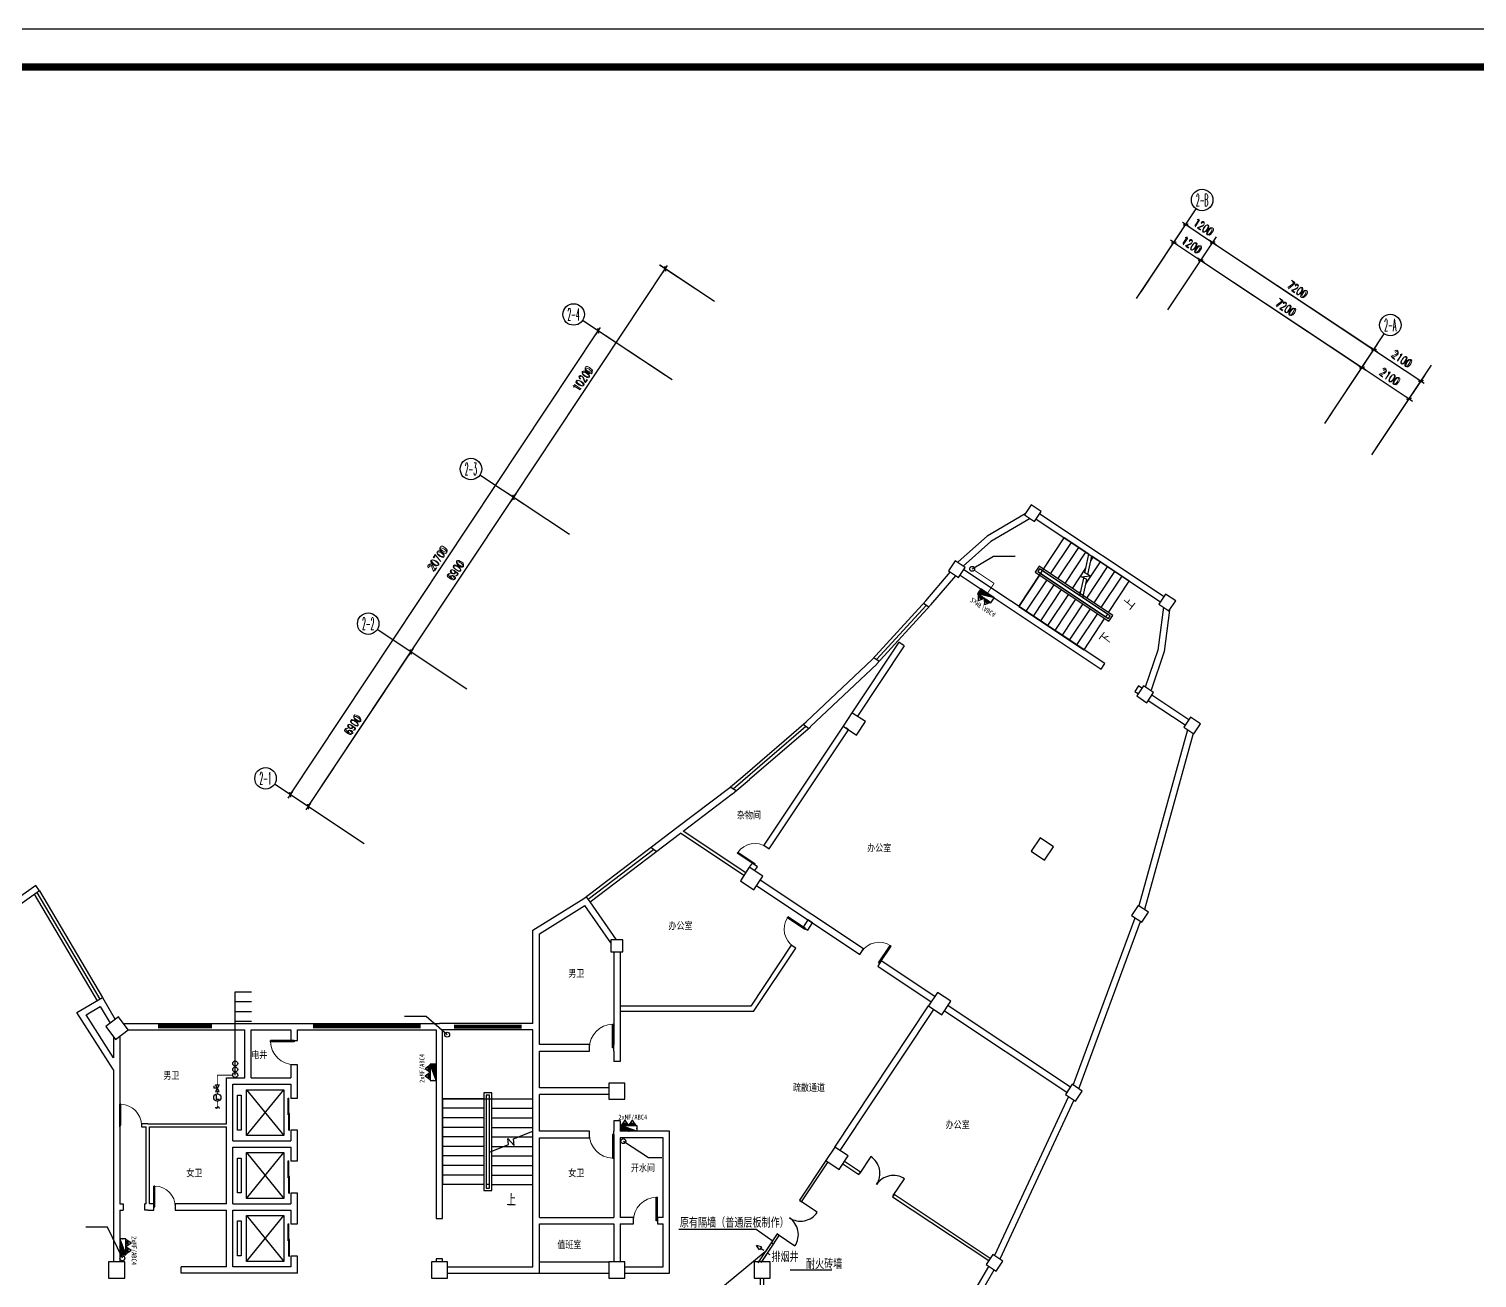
# Model space of a CAD drawing. Extents: x -149393 to 1177518, y -366685 to 296590.
# Drawn here: x 906021 to 959868, y 36902 to 83324 of the extents above; entities that cross this region are included whole.
import ezdxf
from ezdxf.enums import TextEntityAlignment as Align

# ---------------------------------------------------------------- set-up
doc = ezdxf.new("R2010")
doc.units = 0
doc.header["$LTSCALE"] = 1000
doc.header["$MEASUREMENT"] = 0
doc.linetypes.add('常规', pattern=[20, 10, 0, 10])
doc.layers.get('0').update_dxf_attribs({"linetype": 'CONTINUOUS'})
doc.layers.get('Defpoints').update_dxf_attribs({"linetype": 'CONTINUOUS'})
for name, color, linetype in [('AXIS', 3, 'CONTINUOUS'), ('AXIS_TEXT', 7, 'CONTINUOUS'), ('COLUMN', 9, 'CONTINUOUS'), ('DUCT-回风风口', 7, 'CONTINUOUS'), ('EQUIP-动力', 3, 'CONTINUOUS'), ('EQUIP-消防', 3, 'CONTINUOUS'), ('PUB_TITLE', 253, 'CONTINUOUS'), ('STAIR', 2, 'CONTINUOUS'), ('TEL_SYMB', 3, 'CONTINUOUS'), ('TEL_TEXT', 7, 'CONTINUOUS'), ('TH_TEXT', 7, 'CONTINUOUS'), ('WALL', 9, 'CONTINUOUS'), ('WALL-MOVE', 6, 'CONTINUOUS'), ('WINDOW', 4, 'CONTINUOUS'), ('WIRE-消防', 3, '常规'), ('通风', 3, 'CONTINUOUS')]:
    doc.layers.add(name, color=color, linetype=linetype)
doc.styles.add('_TCH_AXIS', font='COMPLEX', dxfattribs={"bigfont": 'GBCBIG'})
doc.styles.add('_TCH_DIM', font='SIMPLEX', dxfattribs={"bigfont": 'GBCBIG'})
doc.styles.add('_TCH_DIM_T3', font='SIMPLEX', dxfattribs={"width": 0.705882, "bigfont": 'GBCBIG'})
doc.styles.add('_TEL_DIM', font='', dxfattribs={"width": 0.8, "height": 3.5})
doc.styles.add('COMPLEX', font='COMPLEX')
doc.styles.add('DIM_FONT', font='SIMPLEX.shx', dxfattribs={"width": 0.8})
doc.styles.get("Standard").update_dxf_attribs({"font": 'gbenor.shx', "bigfont": 'gbcbig.shx'})
doc.styles.add('宋体', font='')
doc.styles.get('_TEL_DIM').set_extended_font_data('SimSun')
doc.styles.get('宋体').set_extended_font_data('SimSun')
doc.dimstyles.new('_TCH_ARCH&&100', dxfattribs={"dimtxt": 297.5, "dimasz": 100, "dimexe": 250, "dimexo": 300, "dimgap": 126.25, "dimtad": 1, "dimdec": 0, "dimzin": 0, "dimdsep": 46, "dimtxsty": '_TCH_DIM_T3', "dimblk": 'ARCHTICK', "dimcen": 0.09, "dimclrt": 7, "dimazin": 2, "dimtfac": 1, "dimtdec": 0, "dimtix": 1, "dimtmove": 2, "dimatfit": 3, "dimfxl": 1, "dimtolj": 1, "dimtzin": 0, "dimarcsym": 0})
doc.dimstyles.new('DIMN', dxfattribs={"dimtxt": 300, "dimasz": 1, "dimexe": 250, "dimexo": 300, "dimgap": 150, "dimtad": 1, "dimdec": 0, "dimdsep": 46, "dimtxsty": 'DIM_FONT', "dimblk": '_DIMX', "dimcen": 2.5, "dimclrt": 7, "dimadec": 0, "dimazin": 0, "dimtfac": 1, "dimtdec": 0, "dimtix": 1, "dimtmove": 2, "dimatfit": 3, "dimldrblk": '_DIMX', "dimfxl": 1, "dimtolj": 1, "dimarcsym": 0})

# ---------------------------------------------------------------- blocks, each defined once
blk = doc.blocks.new('$equip_U$00000299(cyc-PC)')
for p in [(0.51, 0.3), (0.3, 0)]:
    blk.add_line(p, (0.3, 0.3))
blk.add_lwpolyline([(0, -0.17), (0.6, 0.17), (0.6, -0.17), (0, 0.17)], close=True)
for p in [(0, 0), (0.6, 0)]:
    blk.add_point(p)
at = {"color": 7, "style": '_TEL_DIM', "flags": 1}
blk.add_attdef('A', text='', height=0.00002, dxfattribs=at).set_placement((0, 0), align=Align.MIDDLE_CENTER)
blk = doc.blocks.new('$equip_U$00000300(cyc-PC)')
for p, q in [((0.46, -0.11), (0.46, 0.16)), ((0.12, -0.11), (0.46, -0.11))]:
    blk.add_line(p, q)
blk.add_circle((0.32, 0), 0.324)
for p in [(0, 0), (0.65, 0)]:
    blk.add_point(p)
at = {"color": 7, "style": '_TEL_DIM', "flags": 1}
blk.add_attdef('A', text='', height=0.00002, dxfattribs=at).set_placement((0, 0), align=Align.MIDDLE_CENTER)
blk = doc.blocks.new('$equip_U$00000248(USER-8292BC9721)')
blk.add_spline([(-0.16, 0.06), (-0.11, -0.08), (0.12, 0.08), (0.17, -0.07)], degree=3)
at = {"color": 7, "style": '_TEL_DIM', "flags": 1}
blk.add_attdef('A', text='', height=0.00002, dxfattribs=at).set_placement((0, 0), align=Align.MIDDLE_CENTER)
blk = doc.blocks.new('$equip_U$00000211(USER-8DF96EF98D)')
at = {"xscale": 0.7000000000007276, "yscale": 0.7000000000007276, "zscale": 0.7000000000007276}
blk.add_blockref('$equip_U$00000248(USER-8292BC9721)', (-0.003, -0.003), dxfattribs=at)
at = {"color": 7, "style": '_TEL_DIM', "flags": 1}
blk.add_attdef('A', text='', height=0.00002, dxfattribs=at).set_placement((0, 0), align=Align.MIDDLE_CENTER)
blk = doc.blocks.new('$equip_U$00000374(cyc-PC)')
blk.add_point((0, 0))
at = {"xscale": 1.619999999998981, "yscale": 1.619999999998981, "zscale": 1.619999999998981}
blk.add_blockref('$equip_U$00000211(USER-8DF96EF98D)', (0, 0), dxfattribs=at)
at = {"color": 7, "style": '_TEL_DIM', "flags": 1}
blk.add_attdef('A', text='', height=0.00002, dxfattribs=at).set_placement((0, 0), align=Align.MIDDLE_CENTER)
blk = doc.blocks.new('$equip_U$00000306(cyc-PC)')
for p, q in [((1.6, -0.29), (0, 0.29)), ((0, 0.29), (1.6, 0.29)), ((0, -0.29), (0, 0.29)), ((1.6, 0.29), (1.6, -0.29)), ((1.6, -0.29), (0, -0.29))]:
    blk.add_line(p, q)
for p in [(0, 0), (0.8, 0.29), (1.6, 0), (0.8, -0.29)]:
    blk.add_point(p)
blk.add_solid([(1.6, -0.29), (0, -0.29), (0, 0.29)])
at = {"color": 7, "style": '_TEL_DIM', "flags": 1}
blk.add_attdef('A', text='', height=0.00002, dxfattribs=at).set_placement((0, 0), align=Align.MIDDLE_CENTER)
blk = doc.blocks.new('$equip_U$00000441(cyc-PC)')
for p, q in [((-0.78, 0), (-0.39, 0.56)), ((0, 0), (-0.78, 0)), ((-0.54, 0.06), (-0.38, 0.23)), ((-0.54, 0.17), (-0.48, 0.23)), ((-0.54, 0), (-0.54, 0.23)), ((-0.54, 0.23), (-0.24, 0.23)), ((-0.24, 0), (-0.54, 0)), ((-0.5, 0), (-0.27, 0.23)), ((-0.4, 0), (-0.24, 0.16)), ((0, 0), (-0.39, 0.56)), ((-0.3, 0), (-0.24, 0.06)), ((-0.24, 0.23), (-0.24, 0)), ((0, 0), (0.39, 0.56)), ((0.78, 0), (0, 0)), ((0.24, 0.06), (0.41, 0.23)), ((0.24, 0.17), (0.3, 0.23)), ((0.24, 0), (0.24, 0.23)), ((0.24, 0.23), (0.54, 0.23)), ((0.54, 0), (0.24, 0)), ((0.28, 0), (0.51, 0.23)), ((0.38, 0), (0.54, 0.16)), ((0.78, 0), (0.39, 0.56)), ((0.49, 0), (0.54, 0.06)), ((0.54, 0.23), (0.54, 0))]:
    blk.add_line(p, q)
blk.add_point((0, 0))
at = {"style": '宋体', "width": 0.8}
blk.add_text('2xMF/ABC4', height=0.522, dxfattribs=at).set_placement((-1.12, 0.62))
at = {"color": 7, "style": '_TEL_DIM', "flags": 1}
blk.add_attdef('A', text='', height=0.00002, dxfattribs=at).set_placement((0, 0), align=Align.MIDDLE_CENTER)
blk = doc.blocks.new('_DIMX')
blk.add_line((-150, 0), (150, 0))
at = {"const_width": 50}
blk.add_lwpolyline([(-70, -70), (70, 70)], dxfattribs=at)
blk = doc.blocks.new('$风口$00000098')
for p, q in [((0, 0), (-100, 0)), ((0, 200), (100, 200)), ((0, -200), (0, 200)), ((100, 250), (100, -250)), ((172, 0), (315, 0)), ((315, 31), (500, 0)), ((315, 31), (315, -31)), ((315, -31), (500, 0)), ((100, -200), (0, -200))]:
    blk.add_line(p, q)
blk = doc.blocks.new('_ArchTick')
at = {"color": 0, "linetype": 'ByBlock', "const_width": 0.4}
blk.add_lwpolyline([(-0.5, -0.5), (0.5, 0.5)], dxfattribs=at)
blk = doc.blocks.new('*D937')
at = {"layer": 'AXIS', "color": 0, "lineweight": -2, "transparency": 16777216}
for p, q in [((954373, 68906), (955729, 70947)), ((955591, 70739), (957340, 69576)), ((956123, 67744), (957478, 69785))]:
    blk.add_line(p, q, dxfattribs=at)
at = {"layer": 'Defpoints', "color": 0, "transparency": 16777216}
for p in [(957340, 69576), (954207, 68656), (955957, 67494)]:
    blk.add_point(p, dxfattribs=at)
at = {"layer": 'AXIS', "color": 0, "lineweight": -2, "transparency": 16777216, "xscale": 100, "yscale": 100, "zscale": 100}
for p, rotation in [((955591, 70739), 146.4000000000005), ((957340, 69576), 326.4000000000005)]:
    blk.add_blockref('_ArchTick', p, dxfattribs=dict(at, rotation=rotation))
at = {"layer": 'AXIS', "color": 7, "transparency": 16777216, "insert": (956618, 70387), "char_height": 297.5, "attachment_point": 5, "rotation": 326.4, "style": '_TCH_DIM_T3'}
blk.add_mtext('\\A1;2100', dxfattribs=at)
blk = doc.blocks.new('*D938')
at = {"layer": 'AXIS', "color": 0, "lineweight": -2, "transparency": 16777216}
for p, q in [((954373, 68906), (956172, 71613)), ((956034, 71405), (957783, 70243)), ((956123, 67744), (957921, 70451))]:
    blk.add_line(p, q, dxfattribs=at)
at = {"layer": 'Defpoints', "color": 0, "transparency": 16777216}
for p in [(957783, 70243), (954207, 68656), (955957, 67494)]:
    blk.add_point(p, dxfattribs=at)
at = {"layer": 'AXIS', "color": 0, "lineweight": -2, "transparency": 16777216, "xscale": 100, "yscale": 100, "zscale": 100}
for p, rotation in [((956034, 71405), 146.4000000000023), ((957783, 70243), 326.4000000000023)]:
    blk.add_blockref('_ArchTick', p, dxfattribs=dict(at, rotation=rotation))
at = {"layer": 'AXIS', "color": 7, "transparency": 16777216, "insert": (957060, 71053), "char_height": 297.5, "attachment_point": 5, "rotation": 326.4, "style": '_TCH_DIM_T3'}
blk.add_mtext('\\A1;2100', dxfattribs=at)
blk = doc.blocks.new('*D939')
at = {"layer": 'AXIS', "color": 0, "lineweight": -2, "transparency": 16777216}
for p, q in [((948376, 72891), (949732, 74931)), ((949594, 74723), (955591, 70739)), ((954373, 68906), (955729, 70947))]:
    blk.add_line(p, q, dxfattribs=at)
at = {"layer": 'Defpoints', "color": 0, "transparency": 16777216}
for p in [(948210, 72641), (955591, 70739), (954207, 68656)]:
    blk.add_point(p, dxfattribs=at)
at = {"layer": 'AXIS', "color": 0, "lineweight": -2, "transparency": 16777216, "xscale": 100, "yscale": 100, "zscale": 100}
for p, rotation in [((949594, 74723), 146.3999999999997), ((955591, 70739), 326.3999999999997)]:
    blk.add_blockref('_ArchTick', p, dxfattribs=dict(at, rotation=rotation))
at = {"layer": 'AXIS', "color": 7, "transparency": 16777216, "insert": (952745, 72960), "char_height": 297.5, "attachment_point": 5, "rotation": 326.4, "style": '_TCH_DIM_T3'}
blk.add_mtext('\\A1;7200', dxfattribs=at)
blk = doc.blocks.new('*D940')
at = {"layer": 'AXIS', "color": 0, "lineweight": -2, "transparency": 16777216}
for p, q in [((948376, 72891), (950175, 75598)), ((950037, 75389), (956034, 71405)), ((954373, 68906), (956172, 71613))]:
    blk.add_line(p, q, dxfattribs=at)
at = {"layer": 'Defpoints', "color": 0, "transparency": 16777216}
for p in [(948210, 72641), (956034, 71405), (954207, 68656)]:
    blk.add_point(p, dxfattribs=at)
at = {"layer": 'AXIS', "color": 0, "lineweight": -2, "transparency": 16777216, "xscale": 100, "yscale": 100, "zscale": 100}
for p, rotation in [((950037, 75389), 146.3999999999997), ((956034, 71405), 326.3999999999997)]:
    blk.add_blockref('_ArchTick', p, dxfattribs=dict(at, rotation=rotation))
at = {"layer": 'AXIS', "color": 7, "transparency": 16777216, "insert": (953187, 73626), "char_height": 297.5, "attachment_point": 5, "rotation": 326.4, "style": '_TCH_DIM_T3'}
blk.add_mtext('\\A1;7200', dxfattribs=at)
blk = doc.blocks.new('*D941')
at = {"layer": 'AXIS', "color": 0, "lineweight": -2, "transparency": 16777216}
for p, q in [((947377, 73555), (948733, 75595)), ((948594, 75387), (949594, 74723)), ((948376, 72891), (949732, 74931))]:
    blk.add_line(p, q, dxfattribs=at)
at = {"layer": 'Defpoints', "color": 0, "transparency": 16777216}
for p in [(949594, 74723), (947211, 73305), (948210, 72641)]:
    blk.add_point(p, dxfattribs=at)
at = {"layer": 'AXIS', "color": 0, "lineweight": -2, "transparency": 16777216, "xscale": 100, "yscale": 100, "zscale": 100}
for p, rotation in [((948594, 75387), 146.4000000000012), ((949594, 74723), 326.4000000000012)]:
    blk.add_blockref('_ArchTick', p, dxfattribs=dict(at, rotation=rotation))
at = {"layer": 'AXIS', "color": 7, "transparency": 16777216, "insert": (949246, 75284), "char_height": 297.5, "attachment_point": 5, "rotation": 326.4, "style": '_TCH_DIM_T3'}
blk.add_mtext('\\A1;1200', dxfattribs=at)
blk = doc.blocks.new('*D942')
at = {"layer": 'AXIS', "color": 0, "lineweight": -2, "transparency": 16777216}
for p, q in [((947377, 73555), (949175, 76262)), ((949037, 76053), (950037, 75389)), ((948376, 72891), (950175, 75598))]:
    blk.add_line(p, q, dxfattribs=at)
at = {"layer": 'Defpoints', "color": 0, "transparency": 16777216}
for p in [(950037, 75389), (947211, 73305), (948210, 72641)]:
    blk.add_point(p, dxfattribs=at)
at = {"layer": 'AXIS', "color": 0, "lineweight": -2, "transparency": 16777216, "xscale": 100, "yscale": 100, "zscale": 100}
for p, rotation in [((949037, 76053), 146.4000000000012), ((950037, 75389), 326.4000000000012)]:
    blk.add_blockref('_ArchTick', p, dxfattribs=dict(at, rotation=rotation))
at = {"layer": 'AXIS', "color": 7, "transparency": 16777216, "insert": (949689, 75950), "char_height": 297.5, "attachment_point": 5, "rotation": 326.4, "style": '_TCH_DIM_T3'}
blk.add_mtext('\\A1;1200', dxfattribs=at)
blk = doc.blocks.new('*D943')
at = {"layer": 'AXIS', "color": 0, "lineweight": -2, "transparency": 16777216}
for p, q in [((924038, 65916), (929683, 74412)), ((931515, 73194), (929474, 74550)), ((925870, 64699), (923830, 66054))]:
    blk.add_line(p, q, dxfattribs=at)
at = {"layer": 'Defpoints', "color": 0, "transparency": 16777216}
for p in [(929683, 74412), (931765, 73028), (926120, 64533)]:
    blk.add_point(p, dxfattribs=at)
at = {"layer": 'AXIS', "color": 0, "lineweight": -2, "transparency": 16777216, "xscale": 100, "yscale": 100, "zscale": 100}
for p, rotation in [((929683, 74412), 56.39999999999981), ((924038, 65916), 236.3999999999998)]:
    blk.add_blockref('_ArchTick', p, dxfattribs=dict(at, rotation=rotation))
at = {"layer": 'AXIS', "color": 7, "transparency": 16777216, "insert": (926631, 70316), "char_height": 297.5, "attachment_point": 5, "rotation": 56.4, "style": '_TCH_DIM_T3'}
blk.add_mtext('\\A1;10200', dxfattribs=at)
blk = doc.blocks.new('*D944')
at = {"layer": 'AXIS', "color": 0, "lineweight": -2, "transparency": 16777216}
for p, q in [((920220, 60169), (924038, 65916)), ((925870, 64699), (923830, 66054)), ((922052, 58951), (920011, 60307))]:
    blk.add_line(p, q, dxfattribs=at)
at = {"layer": 'Defpoints', "color": 0, "transparency": 16777216}
for p in [(924038, 65916), (926120, 64533), (922302, 58785)]:
    blk.add_point(p, dxfattribs=at)
at = {"layer": 'AXIS', "color": 0, "lineweight": -2, "transparency": 16777216, "xscale": 100, "yscale": 100, "zscale": 100}
for p, rotation in [((924038, 65916), 56.40000000000044), ((920220, 60169), 236.4000000000005)]:
    blk.add_blockref('_ArchTick', p, dxfattribs=dict(at, rotation=rotation))
at = {"layer": 'AXIS', "color": 7, "transparency": 16777216, "insert": (921900, 63195), "char_height": 297.5, "attachment_point": 5, "rotation": 56.4, "style": '_TCH_DIM_T3'}
blk.add_mtext('\\A1;6900', dxfattribs=at)
blk = doc.blocks.new('*D945')
at = {"layer": 'AXIS', "color": 0, "lineweight": -2, "transparency": 16777216}
for p, q in [((916401, 54422), (920220, 60169)), ((922052, 58951), (920011, 60307)), ((918234, 53204), (916193, 54560))]:
    blk.add_line(p, q, dxfattribs=at)
at = {"layer": 'Defpoints', "color": 0, "transparency": 16777216}
for p in [(920220, 60169), (922302, 58785), (918484, 53038)]:
    blk.add_point(p, dxfattribs=at)
at = {"layer": 'AXIS', "color": 0, "lineweight": -2, "transparency": 16777216, "xscale": 100, "yscale": 100, "zscale": 100}
for p, rotation in [((920220, 60169), 56.40000000000044), ((916401, 54422), 236.4000000000005)]:
    blk.add_blockref('_ArchTick', p, dxfattribs=dict(at, rotation=rotation))
at = {"layer": 'AXIS', "color": 7, "transparency": 16777216, "insert": (918081, 57447), "char_height": 297.5, "attachment_point": 5, "rotation": 56.4, "style": '_TCH_DIM_T3'}
blk.add_mtext('\\A1;6900', dxfattribs=at)
blk = doc.blocks.new('*D946')
at = {"layer": 'AXIS', "color": 0, "lineweight": -2, "transparency": 16777216}
for p, q in [((929689, 70446), (926982, 72244)), ((915735, 54864), (927190, 72106)), ((918234, 53204), (915527, 55003))]:
    blk.add_line(p, q, dxfattribs=at)
at = {"layer": 'Defpoints', "color": 0, "transparency": 16777216}
for p in [(927190, 72106), (929939, 70280), (918484, 53038)]:
    blk.add_point(p, dxfattribs=at)
at = {"layer": 'AXIS', "color": 0, "lineweight": -2, "transparency": 16777216, "xscale": 100, "yscale": 100, "zscale": 100}
for p, rotation in [((927190, 72106), 56.39999999999999), ((915735, 54864), 236.4)]:
    blk.add_blockref('_ArchTick', p, dxfattribs=dict(at, rotation=rotation))
at = {"layer": 'AXIS', "color": 7, "transparency": 16777216, "insert": (921233, 63637), "char_height": 297.5, "attachment_point": 5, "rotation": 56.4, "style": '_TCH_DIM_T3'}
blk.add_mtext('\\A1;20700', dxfattribs=at)
blk = doc.blocks.new('_FZHK')
blk.add_lwpolyline([(-0.5, -0.5), (0.5, -0.5), (0.5, 0.5), (-0.5, 0.5)], close=True)
blk = doc.blocks.new('$TCHSYS$DOOR2D')
for p, q in [((0.45, 0.975), (0.5, 0.975)), ((0.45, 0), (0.45, 0.975)), ((0.5, 0), (0.5, 0.975)), ((0.5, 0), (0.45, 0))]:
    blk.add_line(p, q)
at = {"lineweight": 13}
blk.add_arc((0.475, 0), 0.975, 91.46928, 180, dxfattribs=at)
blk = doc.blocks.new('_AXISO')
blk.add_circle((0, 0), 0.5)
at = {"layer": 'AXIS_TEXT', "style": 'COMPLEX', "width": 1.041667}
blk.add_attdef('A', text='', height=0.56, dxfattribs=at).set_placement((-0.25, -0.28), (0.25, -0.28), align=Align.FIT)
blk = doc.blocks.new('$DorLib2D$00000029')
for p, q in [((-0.5, 0.169), (0.02, 0.169)), ((-0.5, 0.169), (-0.5, 0.15)), ((-0.5, 0.15), (0.02, 0.15)), ((-0.02, 0.187), (-0.02, 0.169)), ((-0.02, 0.187), (0.5, 0.187)), ((-0.02, 0.169), (0.5, 0.169)), ((0.02, 0.15), (0.02, 0.169)), ((0.5, 0.187), (0.5, 0.169))]:
    blk.add_line(p, q)
blk = doc.blocks.new('$DorLib2D$00000001')
for p, q in [((0.45, 0.975), (0.5, 0.975)), ((0.45, 0), (0.45, 0.975)), ((0.5, 0), (0.5, 0.975)), ((0.5, 0), (0.45, 0))]:
    blk.add_line(p, q)
at = {"lineweight": 13}
blk.add_arc((0.475, 0), 0.975, 91.46928, 180, dxfattribs=at)
blk = doc.blocks.new('$TCHSYS$WIN2D')
for p, q in [((-0.5, 0.5), (0.5, 0.5)), ((0.5, 0.167), (-0.5, 0.167)), ((0.5, -0.167), (-0.5, -0.167)), ((-0.5, -0.5), (0.5, -0.5))]:
    blk.add_line(p, q)

msp = doc.modelspace()

# ---------------------------------------------------------------- linework, layer by layer
at = {"color": 59}
for p, q in [((939479.4, 61834), (939278.6, 61970.1)), ((937535.5, 59886.3), (939379, 61902.1)), ((937633, 59815), (937438.1, 59957.5)), ((934912, 57404.4), (932203.4, 55071.9)), ((935010.2, 57331.1), (934813.9, 57477.7)), ((932312.8, 55004.2), (932094, 55139.5)), ((926811.2, 50983.9), (929242.7, 52827.2)), ((929345.3, 52754.5), (929140, 52900)), ((906211.5, 51170.4), (908553.4, 47206.8)), ((906314.8, 51231.4), (908656.7, 47267.8)), ((906418.1, 51292.5), (908760, 47328.8)), ((926883.7, 50888.3), (926738.7, 51079.5)), ((914109.9, 43901.8), (915500.1, 42201.8)), ((914109.9, 42201.8), (915500.1, 43901.8)), ((914109.9, 41561.8), (915500.1, 39861.8)), ((914109.9, 39861.8), (915500.1, 41561.8)), ((914109.9, 39221.8), (915500.1, 37521.8)), ((914109.9, 37521.8), (915500.1, 39221.8)), ((925003.6, 37501.8), (927583.6, 37501.8)), ((925003.6, 37081.8), (927583.6, 37081.8))]:
    msp.add_line(p, q, dxfattribs=at)
for p, q in [((913691.4, 47540.2), (914297.1, 47540.2)), ((913691.4, 47176.1), (914297.1, 47176.1)), ((913691.4, 46811.9), (914297.1, 46811.9)), ((913691.4, 46447.7), (914297.1, 46447.7))]:
    msp.add_line(p, q)
for points in [[(941095.7, 63260), (941881.8, 63735.2), (942687.7, 63735.2)], [(913691.4, 44445.5), (913691.4, 47540.2), (914297.1, 47540.2)], [(921573, 45945.1), (920786.8, 46615.7), (919980.9, 46615.7)], [(928123.1, 41990.6), (929062.6, 41386.1), (929559.3, 41386.1)], [(909493.6, 37636.8), (908936.9, 38786.6), (908131, 38786.6)], [(933697.7, 38258), (933064, 38703.6), (930190.8, 38703.6)], [(934320.7, 37202), (935881.4, 37202)]]:
    msp.add_lwpolyline(points)
for points in [[(913779.9, 43701.8), (913908.4, 43701.8), (913908.4, 42401.8), (913779.9, 42401.8)], [(914109.9, 43901.8), (915500.1, 43901.8), (915500.1, 42201.8), (914109.9, 42201.8)], [(914109.9, 41561.8), (915500.1, 41561.8), (915500.1, 39861.8), (914109.9, 39861.8)], [(913779.9, 41361.8), (913908.4, 41361.8), (913908.4, 40061.8), (913779.9, 40061.8)], [(913779.9, 39021.8), (913908.4, 39021.8), (913908.4, 37721.8), (913779.9, 37721.8)], [(914109.9, 39221.8), (915500.1, 39221.8), (915500.1, 37521.8), (914109.9, 37521.8)]]:
    msp.add_lwpolyline(points, close=True, dxfattribs=at)
for centre in [(941095.7, 63260), (921573, 45945.1), (913691.4, 44875.9), (913691.4, 44652.5), (913691.4, 44445.5), (928123.1, 41990.6), (909493.6, 37635.2)]:
    msp.add_circle(centre, 90.8)
at = {"layer": 'AXIS'}
for p, q in [((947210.8, 73304.7), (949424.4, 76636.4)), ((929938.8, 70279.7), (926607.1, 72493.3)), ((954207.4, 68656.3), (956420.9, 71987.9)), ((955956.5, 67494.1), (958170.1, 70825.8)), ((926120.4, 64532.6), (922788.7, 66746.1)), ((922302, 58785.4), (918970.3, 60999)), ((918483.5, 53038.2), (915151.9, 55251.8))]:
    msp.add_line(p, q, dxfattribs=at)
for centre in [(949645.8, 76969.6), (956642.3, 72321.1)]:
    msp.add_circle(centre, 400, dxfattribs=at)
at = {"layer": 'PUB_TITLE'}
msp.add_lwpolyline([(856650.3, 83323.9), (975450.3, 83323.9), (975450.3, -684.6), (856650.3, -684.6)], close=True, dxfattribs=at)
at = {"layer": 'PUB_TITLE', "const_width": 270.7}
msp.add_lwpolyline([(863721.7, 81909.6), (974036, 81909.6), (974036, 729.6), (863721.7, 729.6), (863721.7, 81909.6)], close=True, dxfattribs=at)
at = {"layer": 'STAIR', "color": 59}
for p, q in [((942824.5, 61862.5), (944517.9, 64411.3)), ((943743.9, 63246.4), (944517.9, 64411.3)), ((944012.7, 63067.8), (944786.7, 64232.7)), ((945432.1, 63803.9), (944517.9, 64411.3)), ((944281.6, 62889.2), (945055.5, 64054.1)), ((944550.4, 62710.6), (945324.3, 63875.5)), ((945283, 63105.1), (945432.1, 63803.9)), ((945393.2, 63048.8), (945539.1, 63732.8)), ((945502.3, 63560.2), (945593.1, 63696.9)), ((946937.2, 62803.9), (945539.1, 63732.8)), ((943598.4, 63027.4), (942824.5, 61862.5)), ((943579.7, 63355.6), (943434.1, 63136.5)), ((943434.1, 63136.5), (946182, 61310.9)), ((943599.7, 63256.1), (943533.6, 63156.6)), ((943533.6, 63156.6), (946161.9, 61410.3)), ((946327.5, 61529.9), (943579.7, 63355.6)), ((946228.1, 61509.8), (943599.7, 63256.1)), ((943638.1, 63087.1), (946057.4, 61479.7)), ((945102.3, 62257.8), (943704.2, 63186.7)), ((944819.2, 62532), (945322.3, 63289.3)), ((945163.5, 62959.1), (945481.9, 63003.6)), ((945481.9, 63003.6), (945283, 63105.1)), ((945319.1, 62701.3), (945861.9, 63518.3)), ((945356.8, 62174.8), (946130.7, 63339.7)), ((945625.6, 61996.2), (946399.5, 63161.1)), ((943867.2, 62848.8), (943093.3, 61683.9)), ((944136, 62670.2), (943362.1, 61505.3)), ((944404.8, 62491.6), (943630.9, 61326.7)), ((945102.3, 62257.8), (945243.2, 62918.4)), ((945353.4, 62862.1), (945163.5, 62959.1)), ((945209.4, 62186.7), (945353.4, 62862.1)), ((945894.4, 61817.6), (946668.4, 62982.5)), ((946163.2, 61639), (946937.2, 62803.9)), ((944673.7, 62313), (943899.7, 61148.1)), ((944942.5, 62134.4), (944168.5, 60969.5)), ((945211.3, 61955.8), (944437.4, 60790.9)), ((945088, 62353.4), (945139.1, 62430.4)), ((946123.6, 61579.3), (945209.4, 62186.7)), ((942824.5, 61862.5), (945243.8, 60255.1)), ((945480.1, 61777.2), (944706.2, 60612.3)), ((945748.9, 61598.6), (944975, 60433.7)), ((946017.7, 61420), (945243.8, 60255.1)), ((946123.6, 61579.3), (946057.4, 61479.7)), ((946161.9, 61410.3), (946228.1, 61509.8)), ((946182, 61310.9), (946327.5, 61529.9)), ((923227.9, 43781.5), (922939.2, 43781.5)), ((922939.2, 43781.5), (922939.2, 40159)), ((923149.2, 43702.8), (923017.9, 43702.8)), ((923017.9, 43702.8), (923017.9, 40237.8)), ((923149.2, 40237.8), (923149.2, 43702.8)), ((923227.9, 40159), (923227.9, 43781.5)), ((921403.6, 43565), (921403.6, 40375.6)), ((922939.2, 43565), (921403.6, 43565)), ((921403.6, 43565), (924763.6, 43565)), ((922939.2, 43210.6), (921403.6, 43210.6)), ((923017.9, 43565), (923017.9, 40375.6)), ((923149.2, 41721.9), (923149.2, 43565)), ((923227.9, 43565), (924763.6, 43565)), ((923227.9, 43210.6), (924763.6, 43210.6)), ((924763.6, 42359.8), (924763.6, 43565)), ((922939.2, 42856.2), (921403.6, 42856.2)), ((923227.9, 42856.2), (924763.6, 42856.2)), ((922939.2, 42501.9), (921403.6, 42501.9)), ((922939.2, 42147.5), (921403.6, 42147.5)), ((923227.9, 42501.9), (924763.6, 42501.9)), ((923227.9, 42147.5), (924226.2, 42147.5)), ((923854.5, 41859.5), (923827.7, 42092.1)), ((923827.7, 42092.1), (924061.9, 41828)), ((924033.9, 42071.5), (924763.6, 42359.8)), ((924061.9, 41828), (924033.9, 42071.5)), ((924226.2, 42147.5), (924763.6, 42147.5)), ((924763.6, 40375.6), (924763.6, 42218.7)), ((922939.2, 41793.1), (921403.6, 41793.1)), ((923149.2, 41580.8), (923854.5, 41859.5)), ((923149.2, 40375.6), (923149.2, 41580.8)), ((923227.9, 41793.1), (923686.5, 41793.1)), ((923686.5, 41793.1), (924763.6, 41793.1)), ((922939.2, 41438.7), (921403.6, 41438.7)), ((922939.2, 41084.4), (921403.6, 41084.4)), ((923227.9, 41438.7), (924763.6, 41438.7)), ((923227.9, 41084.4), (924763.6, 41084.4)), ((922939.2, 40730), (921403.6, 40730)), ((923227.9, 40730), (924763.6, 40730)), ((922939.2, 40375.6), (921403.6, 40375.6)), ((922939.2, 40159), (923227.9, 40159)), ((923149.2, 40375.6), (923017.9, 40375.6)), ((923017.9, 40237.8), (923149.2, 40237.8)), ((923227.9, 40375.6), (924763.6, 40375.6))]:
    msp.add_line(p, q, dxfattribs=at)
at = {"layer": 'TEL_SYMB', "color": 59, "elevation": 1793}
msp.add_lwpolyline([(945785, 60778.1, 0, 0, 0), (942633.9, 62871.7, 0, 0, 0), (943513.7, 64195.9, 0, 0, 0), (944887.6, 63283, 95.6, 0, 0), (945186.3, 63084.6, 0, 0, 0)], format="xyseb", dxfattribs=at)
at = {"layer": 'TEL_SYMB', "color": 59}
for points in [[(946664.8, 62102.3, 0, 0, 0), (945753.8, 62707.5, 95.6, 0, 0), (945455.1, 62906, 0, 0, 0)], [(923956.4, 40198.4, 0, 0, 0), (923956.4, 41399.4, 105, 0, 0), (923956.4, 41793.1, 0, 0, 0)]]:
    msp.add_lwpolyline(points, format="xyseb", dxfattribs=at)
at = {"layer": 'WALL', "color": 59}
for p, q in [((943061.7, 65297.9), (941646.9, 64468.4)), ((943606.6, 65304.9), (948229.3, 62233.5)), ((943248, 65128.9), (941788.2, 64273)), ((943473.8, 65105), (948096.5, 62033.6)), ((941646.9, 64468.4), (940572.3, 63522.3)), ((941788.2, 64273), (940755.1, 63363.5)), ((939371.1, 62071.2), (940279.6, 63139.1)), ((939553.9, 61915.7), (940480.9, 63005.4)), ((940648.1, 63020.4), (945891.7, 59536.6)), ((946024.5, 59736.5), (940780.9, 63220.3)), ((937372.4, 59885.7), (939373.9, 62074.4)), ((937549.5, 59723.7), (939551, 61912.4)), ((948206, 61834.8), (947994.1, 60242.8)), ((948434, 61728.5), (948229, 60188.3)), ((938369.8, 60536.1), (936624.8, 57913.6)), ((938569.6, 60403.2), (936824.7, 57780.8)), ((938569.6, 60403.2), (938369.8, 60536.1)), ((934918.7, 57570.6), (937378.6, 59892)), ((947994.1, 60242.8), (947530.5, 58861.9)), ((948229, 60188.3), (947746.3, 58750.8)), ((935083.4, 57396.1), (937543.3, 59717.4)), ((945891.7, 59536.6), (946024.5, 59736.5)), ((947273.9, 58906.4), (947141.1, 58706.5)), ((947141.1, 58706.5), (947269.8, 58620.9)), ((947402.6, 58820.8), (947273.9, 58906.4)), ((947644.6, 58371.9), (949018.9, 57458.8)), ((947777.4, 58571.8), (949151.7, 57658.7)), ((932653.7, 55618), (934922.7, 57574.2)), ((932810.4, 55436.2), (935079.4, 57392.5)), ((936296.3, 57411.5), (933351.9, 52986.3)), ((933551.8, 52853.4), (936496.2, 57278.6)), ((936496.2, 57278.6), (936396.3, 57345.1)), ((949104.4, 57276), (947293.1, 50735.6)), ((949314.7, 57136.2), (947503.4, 50595.8)), ((932024, 55086.2), (932654.6, 55618.8)), ((930118.6, 53641.9), (932029, 55090.2)), ((932178.9, 54902.9), (932809.5, 55435.4)), ((930347.5, 53514.3), (932174, 54898.9)), ((926651, 51013), (930118.6, 53641.9)), ((926883.7, 50888.3), (930246.3, 53437.5)), ((932607.1, 51866.6), (930246.3, 53437.5)), ((932673.6, 51966.5), (930347.5, 53514.3)), ((933351.9, 52986.3), (933551.8, 52853.4)), ((932908.8, 52320.3), (932806.4, 52166.4)), ((933108.6, 52187.4), (932908.8, 52320.3)), ((933006.3, 52033.6), (933108.6, 52187.4)), ((906418.1, 51292.5), (905388.8, 50566.5)), ((906279.8, 51488.6), (905456.1, 50907.7)), ((906418.1, 51292.5), (906279.8, 51488.6)), ((933073.7, 51484.6), (936917.4, 48930.9)), ((937050.2, 49130.8), (933206.5, 51684.5)), ((924763.6, 49831.2), (926651, 51013)), ((925003.6, 49698.3), (926686.2, 50751.9)), ((927658.6, 49359.3), (926686.2, 50751.9)), ((927872.8, 49471.7), (926883.7, 50888.3)), ((944851.1, 44073.9), (947152.1, 50289)), ((945056.5, 43937.5), (947357.5, 50152.5)), ((924763.6, 46366.7), (924763.6, 49831.2)), ((925003.6, 46246.7), (925003.6, 49698.3)), ((927763.6, 49021.7), (927763.6, 46908)), ((928003.6, 49021.7), (928003.6, 46908)), ((936917.4, 48930.9), (937050.2, 49130.8)), ((937716.5, 48688.1), (937583.7, 48488.2)), ((937583.7, 48488.2), (939570.5, 47168.1)), ((939703.3, 47368), (937716.5, 48688.1)), ((907807.1, 46765.8), (908751.7, 47323.9)), ((908142.8, 46685.4), (908667.1, 46995.2)), ((908667.1, 46995.2), (909037.4, 46368.5)), ((908751.7, 47323.9), (909230.6, 46513.4)), ((927763.6, 46908), (927763.6, 45577.3)), ((928003.6, 46908), (928003.6, 45457.3)), ((935984.5, 41770.8), (939470.9, 47018.2)), ((936184.4, 41638), (939670.8, 46885.4)), ((940203.1, 47036), (944752.5, 44013.4)), ((909163.6, 44634.1), (907807.1, 46765.8)), ((909163.6, 45081.1), (908142.8, 46685.4)), ((909534.9, 46366.7), (914165.2, 46366.7)), ((914165.2, 46366.7), (915883.6, 46366.7)), ((915883.6, 46366.7), (921283.6, 46366.7)), ((924763.6, 46366.7), (921283.6, 46366.7)), ((940070.3, 46836.1), (944619.7, 43813.5)), ((909163.6, 45861.7), (909163.6, 45081.1)), ((909403.6, 45893.2), (909403.6, 44669)), ((909714.9, 46126.7), (914045.2, 46126.7)), ((914045.2, 44341.8), (914045.2, 46126.7)), ((914285.2, 46126.7), (915763.6, 46126.7)), ((914285.2, 44341.8), (914285.2, 46126.7)), ((915763.6, 46126.7), (915763.6, 45729.3)), ((916003.6, 45729.3), (916003.6, 46126.7)), ((916003.6, 46126.7), (921163.6, 46126.7)), ((921163.6, 46126.7), (921163.6, 39118.1)), ((924763.6, 46126.7), (921403.6, 46126.7)), ((921403.6, 39118.1), (921403.6, 46126.7)), ((924763.6, 45457.3), (924763.6, 46126.7)), ((925003.6, 45577.3), (925003.6, 46246.7)), ((915763.6, 45729.3), (916003.6, 45729.3)), ((924763.6, 43846.7), (924763.6, 45457.3)), ((926863.6, 45577.3), (925003.6, 45577.3)), ((925003.6, 43966.7), (925003.6, 45337.3)), ((925003.6, 45337.3), (926863.6, 45337.3)), ((926863.6, 45337.3), (926863.6, 45577.3)), ((927763.6, 45337.3), (927763.6, 45577.3)), ((927763.6, 45337.3), (927763.6, 44946.7)), ((928003.6, 45457.3), (928003.6, 44946.7)), ((916003.6, 44829.3), (915763.6, 44829.3)), ((915763.6, 44829.3), (915763.6, 44341.8)), ((916003.6, 44221.8), (916003.6, 44829.3)), ((928003.6, 44946.7), (927763.6, 44946.7)), ((909163.6, 44634.1), (909163.6, 39541.8)), ((909403.6, 44669), (909403.6, 39661.8)), ((913363.6, 44341.8), (914045.2, 44341.8)), ((913363.6, 42637.5), (913363.6, 44341.8)), ((914285.2, 44341.8), (915763.6, 44341.8)), ((916003.6, 43591.7), (916003.6, 44221.8)), ((913603.6, 44101.8), (914165.2, 44101.8)), ((913603.6, 42577.5), (913603.6, 44101.8)), ((914165.2, 44101.8), (915763.6, 44101.8)), ((915763.6, 44101.8), (915763.6, 43591.7)), ((924763.6, 42236), (924763.6, 43846.7)), ((927583.6, 43966.7), (925003.6, 43966.7)), ((927583.6, 43726.7), (925003.6, 43726.7)), ((925003.6, 42356), (925003.6, 43726.7)), ((944676.3, 43649.8), (941919.7, 37737.4)), ((915763.6, 43591.7), (916003.6, 43591.7)), ((944878.4, 43515.5), (942121.9, 37603.1)), ((909403.6, 42517.5), (909403.6, 42637.5)), ((910443.9, 42637.5), (910203.6, 42637.5)), ((910203.6, 42637.5), (910203.6, 42517.5)), ((910443.9, 42637.5), (913363.6, 42637.5)), ((913603.6, 42001.8), (913603.6, 42577.5)), ((927763.6, 42746.7), (927763.6, 42356)), ((928003.6, 42746.7), (927763.6, 42746.7)), ((928003.6, 42746.7), (928003.6, 42356)), ((910203.6, 42517.5), (910383.9, 42517.5)), ((910383.9, 39661.8), (910383.9, 42517.5)), ((910503.9, 39661.8), (910503.9, 42517.5)), ((910503.9, 42517.5), (913363.6, 42517.5)), ((913363.6, 41881.8), (913363.6, 42517.5)), ((913603.6, 42001.8), (915763.6, 42001.8)), ((916003.6, 42391.7), (915763.6, 42391.7)), ((915763.6, 42391.7), (915763.6, 42001.8)), ((916003.6, 41881.8), (916003.6, 42391.7)), ((924763.6, 39031.4), (924763.6, 42236)), ((926863.6, 42356), (925003.6, 42356)), ((925003.6, 42116), (926863.6, 42116)), ((925003.6, 39151.4), (925003.6, 42116)), ((926863.6, 42116), (926863.6, 42356)), ((927763.6, 42116), (927763.6, 42356)), ((927763.6, 42116), (927763.6, 39151.4)), ((929839.6, 42356), (928003.6, 42356)), ((928003.6, 42116), (928003.6, 39151.4)), ((929599.6, 42116), (928003.6, 42116)), ((929599.6, 39151.4), (929599.6, 42116)), ((929839.6, 39031.4), (929839.6, 42356)), ((913363.6, 39661.8), (913363.6, 41881.8)), ((913603.6, 39661.8), (913603.6, 41761.8)), ((913603.6, 41761.8), (915763.6, 41761.8)), ((915763.6, 41761.8), (915763.6, 41251.7)), ((916003.6, 41251.7), (916003.6, 41881.8)), ((915763.6, 41251.7), (916003.6, 41251.7)), ((935652.5, 41271), (934669.8, 39792)), ((934753.1, 39736.6), (935735.8, 41215.7)), ((916003.6, 40051.7), (915763.6, 40051.7)), ((915763.6, 40051.7), (915763.6, 39661.8)), ((916003.6, 39541.8), (916003.6, 40051.7)), ((909163.6, 39541.8), (909163.6, 37501.8)), ((909403.6, 39661.8), (909523.6, 39661.8)), ((909403.6, 39421.8), (909523.6, 39421.8)), ((909403.6, 39421.8), (909403.6, 37501.8)), ((909523.6, 39661.8), (909523.6, 39421.8)), ((910383.9, 39661.8), (910323.9, 39661.8)), ((910323.9, 39421.8), (910323.9, 39661.8)), ((910443.9, 39421.8), (910323.9, 39421.8)), ((910443.9, 39421.8), (910663.7, 39421.8)), ((910663.7, 39661.8), (910503.9, 39661.8)), ((910663.7, 39421.8), (910663.7, 39661.8)), ((913363.6, 39661.8), (911463.7, 39661.8)), ((911463.7, 39661.8), (911463.7, 39421.8)), ((911463.7, 39421.8), (913363.6, 39421.8)), ((913363.6, 37321.8), (913363.6, 39421.8)), ((913603.6, 39661.8), (915763.6, 39661.8)), ((913603.6, 37321.8), (913603.6, 39421.8)), ((913603.6, 39421.8), (915763.6, 39421.8)), ((915763.6, 39421.8), (915763.6, 38911.7)), ((916003.6, 38911.7), (916003.6, 39541.8)), ((934669.8, 39792), (934753.1, 39736.6)), ((915763.6, 38911.7), (916003.6, 38911.7)), ((921163.6, 39118.1), (921403.6, 39118.1)), ((924763.6, 37321.8), (924763.6, 39031.4)), ((925003.6, 39151.4), (927763.6, 39151.4)), ((925003.6, 37081.8), (925003.6, 38911.4)), ((925003.6, 38911.4), (927763.6, 38911.4)), ((927763.6, 38911.4), (927763.6, 37501.8)), ((928495, 39151.4), (928003.6, 39151.4)), ((928003.6, 38911.4), (928003.6, 37501.8)), ((928003.6, 38911.4), (928495, 38911.4)), ((928495, 38911.4), (928495, 39151.4)), ((929599.6, 39151.4), (929395, 39151.4)), ((929395, 39151.4), (929395, 38911.4)), ((929395, 38911.4), (929599.6, 38911.4)), ((929599.6, 37321.8), (929599.6, 38911.4)), ((929839.6, 37081.8), (929839.6, 39031.4)), ((933839.7, 38542.6), (933148.2, 37501.8)), ((933268.3, 37501.8), (933923, 38487.3)), ((933923, 38487.3), (933839.7, 38542.6)), ((916003.6, 37711.7), (915763.6, 37711.7)), ((915763.6, 37711.7), (915763.6, 37321.8)), ((916003.6, 37081.8), (916003.6, 37711.7)), ((913363.6, 37321.8), (911683.6, 37321.8)), ((911683.6, 37081.8), (911683.6, 37321.8)), ((915763.6, 37321.8), (913603.6, 37321.8)), ((921403.6, 37618.1), (921163.6, 37618.1)), ((921163.6, 37618.1), (921163.6, 37501.8)), ((921403.6, 37501.8), (921403.6, 37618.1)), ((921583.6, 37321.8), (924763.6, 37321.8)), ((928183.6, 37321.8), (929599.6, 37321.8)), ((938669.5, 32090.9), (941711.4, 37335.5)), ((938845.1, 31915.3), (941911.7, 37202.5)), ((913483.6, 37081.8), (911683.6, 37081.8)), ((916003.6, 37081.8), (913483.6, 37081.8)), ((921583.6, 37081.8), (925003.6, 37081.8)), ((928183.6, 37081.8), (929839.6, 37081.8)), ((933223.6, 32101.8), (933223.6, 36901.8)), ((933343.6, 32101.8), (933343.6, 36901.8))]:
    msp.add_line(p, q, dxfattribs=at)
at = {"layer": 'WALL'}
for p, q in [((934989.4, 50211.8), (934811.8, 49944.4)), ((934978.4, 49833.7), (935156, 50101.1)), ((935156, 50101.1), (934989.4, 50211.8)), ((934811.8, 49944.4), (934978.4, 49833.7)), ((934369.1, 49278.1), (932860.9, 47008)), ((932968.1, 46808), (934535.7, 49167.4)), ((934535.7, 49167.4), (934369.1, 49278.1)), ((932860.9, 47008), (928003.6, 47008)), ((932968.1, 46808), (928003.6, 46808))]:
    msp.add_line(p, q, dxfattribs=at)
at = {"layer": 'WALL-MOVE', "color": 59}
for p, q in [((936290.6, 41147.2), (936885.7, 40751.9)), ((936941, 40835.2), (936345.9, 41230.5)), ((936885.7, 40751.9), (936941, 40835.2)), ((938190.4, 40005.1), (938135.1, 39921.8)), ((938135.1, 39921.8), (941709.6, 37546.9)), ((941764.9, 37630.2), (938190.4, 40005.1))]:
    msp.add_line(p, q, dxfattribs=at)
at = {"layer": 'WINDOW', "color": 59, "extrusion": (1.02e-16, -6.77687e-17, -1)}
for points in [[(-938162.7, 39963.4), (-938577.8, 40588.1, -0.4142136), (-937538, 40378.5, -0.4142136), (-937328.4, 41418.2), (-936913.3, 40793.5)], [(-933881.4, 38514.9), (-934506.1, 38099.9, -0.4142136), (-934296.4, 39139.6, -0.4142136), (-935336.2, 39349.3), (-934711.5, 39764.3)]]:
    msp.add_lwpolyline(points, format="xyb", dxfattribs=at)
at = {"layer": 'WIRE-消防', "linetype": '常规', "const_width": 35}
for points in [[(941171.3, 63209.7), (941909.5, 62719.3)], [(941909.5, 62719.3), (941595.3, 62246.3)], [(913600.6, 44445.5), (913026, 44445.5)], [(913026, 44087.9), (913026, 44445.5)], [(913026, 43835.5), (913026, 43743.6)], [(913026, 43237.4), (913026, 43471.5)]]:
    msp.add_lwpolyline(points, dxfattribs=at)
at = {"layer": '通风'}
msp.add_line((931162.5, 36038.7), (933403.1, 37885.3), dxfattribs=at)

# ---------------------------------------------------------------- block references
at = {"layer": 'AXIS'}
ref = msp.add_blockref('_AXISO', (926273.9, 72714.6), dxfattribs=dict(at, xscale=800, yscale=800, zscale=800))
ref.add_attrib('A', '2-4', dxfattribs={"layer": 'AXIS_TEXT', "height": 452.55, "style": '_TCH_AXIS', "width": 0.33871}).set_placement((926047.6, 72488.4), (926500.2, 72488.4), align=Align.FIT)
ref = msp.add_blockref('_AXISO', (922455.5, 66967.5), dxfattribs=dict(at, xscale=800, yscale=800, zscale=800))
ref.add_attrib('A', '2-3', dxfattribs={"layer": 'AXIS_TEXT', "height": 452.55, "style": '_TCH_AXIS', "width": 0.35}).set_placement((922229.2, 66741.2), (922681.8, 66741.2), align=Align.FIT)
ref = msp.add_blockref('_AXISO', (918637.1, 61220.3), dxfattribs=dict(at, xscale=800, yscale=800, zscale=800))
ref.add_attrib('A', '2-2', dxfattribs={"layer": 'AXIS_TEXT', "height": 452.55, "style": '_TCH_AXIS', "width": 0.35}).set_placement((918410.8, 60994.1), (918863.4, 60994.1), align=Align.FIT)
ref = msp.add_blockref('_AXISO', (914818.7, 55473.2), dxfattribs=dict(at, xscale=800, yscale=800, zscale=800))
ref.add_attrib('A', '2-1', dxfattribs={"layer": 'AXIS_TEXT', "height": 452.55, "style": '_TCH_AXIS', "width": 0.381818}).set_placement((914592.4, 55246.9), (915045, 55246.9), align=Align.FIT)
at = {"layer": 'COLUMN', "color": 59}
for p, xscale, yscale, zscale, rotation in [((943352.8, 65329.4), 449.9999999999738, 449.9999999999738, 449.9999999999738, 326.3999999999982), ((940527.1, 63244.9), 449.9999999999778, 449.9999999999778, 449.9999999999778, 326.3999999999973), ((948350.3, 62009.1), 449.9999999999858, 449.9999999999858, 449.9999999999858, 56.39999999999244), ((947523.6, 58596.4), 450.0000000000747, 450.0000000000747, 450.0000000000747, 326.4000000000055), ((936708.7, 57497.7), 599.999999999961, 599.999999999961, 599.999999999961, 326.3999999999987), ((949272.7, 57434.3), 449.9999999999638, 449.9999999999638, 449.9999999999638, 236.4000000000084), ((943705.2, 52849.2), 600.000000000062, 600.000000000062, 600.000000000062, 326.4000000000042), ((932890.3, 51750.5), 599.999999999965, 599.999999999965, 599.999999999965, 326.3999999999982), ((947335.1, 50437.5), 450.0000000000708, 450.0000000000708, 450.0000000000708, 326.4000000000063), ((939886.8, 47102.1), 599.999999999965, 599.999999999965, 599.999999999965, 326.3999999999982), ((909294.9, 46186.7), 600.0000000000464, 600.0000000000464, 600.0000000000464, 36.86999999999623), ((944873.5, 43788.9), 449.9999999999738, 449.9999999999738, 449.9999999999738, 326.3999999999982), ((936068.4, 41354.9), 599.999999999973, 599.999999999973, 599.999999999973, 326.3999999999969), ((941924.7, 37464), 449.9999999999738, 449.9999999999738, 449.9999999999738, 326.3999999999982)]:
    msp.add_blockref('_FZHK', p, dxfattribs=dict(at, xscale=xscale, yscale=yscale, zscale=zscale, rotation=rotation))
for p, xscale, yscale, zscale in [((927883.6, 49246.7), 450, 450, 450), ((927883.6, 43846.7), 600, 600, 600), ((909283.6, 37201.8), 600, 600, 600), ((921283.6, 37201.8), 600, 600, 600), ((927883.6, 37201.8), 600, 600, 600), ((933283.6, 37201.8), 600, 600, 600)]:
    msp.add_blockref('_FZHK', p, dxfattribs=dict(at, xscale=xscale, yscale=yscale, zscale=zscale))
at = {"layer": 'DUCT-回风风口', "yscale": -2, "rotation": 146.399999999998}
msp.add_blockref('$风口$00000098', (933486.4, 37830), dxfattribs=at)
at = {"layer": 'EQUIP-动力', "xscale": 350, "yscale": 350, "zscale": 350}
msp.add_blockref('$equip_U$00000374(cyc-PC)', (913026, 43237.4), dxfattribs=at)
at = {"layer": 'EQUIP-消防'}
for name, p, xscale, yscale, zscale, rotation in [('$equip_U$00000306(cyc-PC)', (941351.8, 62421.9), -375.0000000000804, 375.000000000016, 375, 146.4003478927303), ('$equip_U$00000441(cyc-PC)', (941545.5, 62162.3), -350.0000000000201, 350.0000000000121, 350, 146.4003478927254), ('$equip_U$00000441(cyc-PC)', (920945.4, 44545.1), 350, 350, 350, 90), ('$equip_U$00000306(cyc-PC)', (921054.5, 44845.1), -375, 375, 375, 90), ('$equip_U$00000300(cyc-PC)', (913026, 43743.6), 420, 420, 420, 270), ('$equip_U$00000299(cyc-PC)', (913026, 43835.5), 420, 420, 420, 90), ('$equip_U$00000306(cyc-PC)', (909512.6, 37761.9), -375, 375, 375, 270), ('$equip_U$00000441(cyc-PC)', (909621.7, 38069.9), 350, 350, 350, 270)]:
    msp.add_blockref(name, p, dxfattribs=dict(at, xscale=xscale, yscale=yscale, zscale=zscale, rotation=rotation))
for name, p, xscale, yscale, zscale in [('$equip_U$00000441(cyc-PC)', (928329.8, 42574.2), 350, 350, 350), ('$equip_U$00000306(cyc-PC)', (928029.8, 42465.1), 375, 375, 375)]:
    msp.add_blockref(name, p, dxfattribs=dict(at, xscale=xscale, yscale=yscale, zscale=zscale))
at = {"layer": 'WINDOW', "color": 59}
for name, p, xscale, yscale, zscale, rotation in [('$DorLib2D$00000001', (933230.3, 52586.8), 800, -800, 800, 236.3610195353741), ('$DorLib2D$00000001', (934673.8, 49555.9), -800, -800, -800, 236.3999999999977), ('$DorLib2D$00000001', (937316.9, 48809.5), 800, 800, 800, 326.3999999999969), ('$TCHSYS$WIN2D', (911822.8, 46246.7), -2000, 100, -2000, 359.9999999999978), ('$TCHSYS$WIN2D', (923083.6, 46246.7), -2500, -100, -2500, 180), ('$TCHSYS$DOOR2D', (915883.6, 45279.3), -900, -900, -900, 270), ('$DorLib2D$00000029', (915883.6, 42991.7), -1200, -1200, -1200, 270), ('$DorLib2D$00000029', (915883.6, 40651.7), -1200, -1200, -1200, 270), ('$DorLib2D$00000029', (915883.6, 38311.7), -1200, -1200, -1200, 270)]:
    msp.add_blockref(name, p, dxfattribs=dict(at, xscale=xscale, yscale=yscale, zscale=zscale, rotation=rotation))
for name, p, xscale, yscale, zscale in [('$DorLib2D$00000001', (927313.6, 45457.3), 900, 900, 900), ('$TCHSYS$WIN2D', (918583.6, 46246.7), -4000, -100, -4000), ('$DorLib2D$00000001', (909803.6, 42577.5), -800, 800, -800), ('$DorLib2D$00000001', (927313.6, 42236), 900, -900, 900), ('$DorLib2D$00000001', (911063.7, 39541.8), -800, 800, -800), ('$DorLib2D$00000001', (928945, 39031.4), 900, 900, 900)]:
    msp.add_blockref(name, p, dxfattribs=dict(at, xscale=xscale, yscale=yscale, zscale=zscale))

# ---------------------------------------------------------------- texts
at = {"layer": 'AXIS', "color": 7, "style": '_TCH_AXIS'}
for s, width, p, p2 in [('2-B', 0.333333, (949419.5, 76743.3), (949872, 76743.3)), ('2-A', 0.328125, (956416, 72094.8), (956868.6, 72094.8))]:
    msp.add_text(s, height=452.55, dxfattribs=dict(at, width=width)).set_placement(p, p2, align=Align.FIT)
at = {"layer": 'TEL_TEXT', "color": 59, "style": '_TCH_DIM'}
for s, height, rotation, p in [('上', 403.5, 51.7553, (946972.3, 61697.7)), ('下', 403.5, 51.7553, (946106.3, 60391.1, 1793)), ('上', 443.1, 359.2986, (923780.8, 39584.8))]:
    msp.add_text(s, height=height, rotation=rotation, dxfattribs=at).set_placement(p)
at = {"layer": 'TEL_TEXT', "color": 59, "style": '_TEL_DIM', "width": 0.8}
for s, p in [('杂物间', (932348.5, 53973.7)), ('办公室', (937191.5, 52757)), ('办公室', (929801.8, 49864)), ('男卫', (926075.9, 48095.8)), ('电井', (914289, 45067.3)), ('男卫', (911018.1, 44299.5)), ('疏散通道', (934429, 43849.8)), ('办公室', (940108.1, 42469.8)), ('女卫', (911873.7, 40675.1)), ('女卫', (926075.9, 40675.1)), ('开水间', (928403.2, 40864.1)), ('值班室', (925669.3, 38012.1))]:
    msp.add_text(s, height=265.82, dxfattribs=at).set_placement(p)
at = {"layer": 'TH_TEXT'}
for s, height, p in [('原有隔墙（普通层板制作）', 337.589, (930224.6, 38777.3)), ('排烟井', 337.59, (933627.5, 37501.1)), ('耐火砖墙', 337.59, (934915.7, 37239.7))]:
    msp.add_text(s, height=height, dxfattribs=at).set_placement(p)

# ---------------------------------------------------------------- dimensions: what is measured, and where the dimension line sits
at = {"layer": 'AXIS'}
for p1, p2, distance in [((947210.8, 73304.7), (948210.3, 72640.7), 3300), ((947210.8, 73304.7), (948210.3, 72640.7), 2500), ((948210.3, 72640.7), (954207.4, 68656.3), 3300), ((948210.3, 72640.7), (954207.4, 68656.3), 2500), ((926120.4, 64532.6), (931764.9, 73028.4), 2500), ((918483.5, 53038.2), (929938.8, 70279.7), 3300), ((954207.4, 68656.3), (955956.5, 67494.1), 3300), ((954207.4, 68656.3), (955956.5, 67494.1), 2500), ((922302, 58785.4), (926120.4, 64532.6), 2500), ((918483.5, 53038.2), (922302, 58785.4), 2500)]:
    msp.add_aligned_dim(p1=p1, p2=p2, distance=distance, dimstyle='DIMN', dxfattribs=at).render()
for p1, p2, distance, picture, middle in [((947210.8, 73304.7), (948210.3, 72640.7), 3300, '*D942', (949689, 75950.4)), ((947210.8, 73304.7), (948210.3, 72640.7), 2500, '*D941', (949246.2, 75284.1)), ((948210.3, 72640.7), (954207.4, 68656.3), 3300, '*D940', (953187.2, 73626.2)), ((948210.3, 72640.7), (954207.4, 68656.3), 2500, '*D939', (952744.5, 72959.8)), ((926120.4, 64532.6), (931764.9, 73028.4), 2500, '*D943', (926631.3, 70316.1)), ((918483.5, 53038.2), (929938.8, 70279.7), 3300, '*D946', (921233.5, 63637.4)), ((954207.4, 68656.3), (955956.5, 67494.1), 3300, '*D938', (957060.3, 71052.9)), ((954207.4, 68656.3), (955956.5, 67494.1), 2500, '*D937', (956617.6, 70386.5)), ((922302, 58785.4), (926120.4, 64532.6), 2500, '*D944', (921899.8, 63194.6)), ((918483.5, 53038.2), (922302, 58785.4), 2500, '*D945', (918081.4, 57447.5))]:
    dim = msp.add_aligned_dim(p1=p1, p2=p2, distance=distance, dimstyle='_TCH_ARCH&&100', dxfattribs=at)
    dim.commit()
    dim.dimension.update_dxf_attribs({"geometry": picture, "text_midpoint": middle})

doc.saveas('drawing.dxf')
